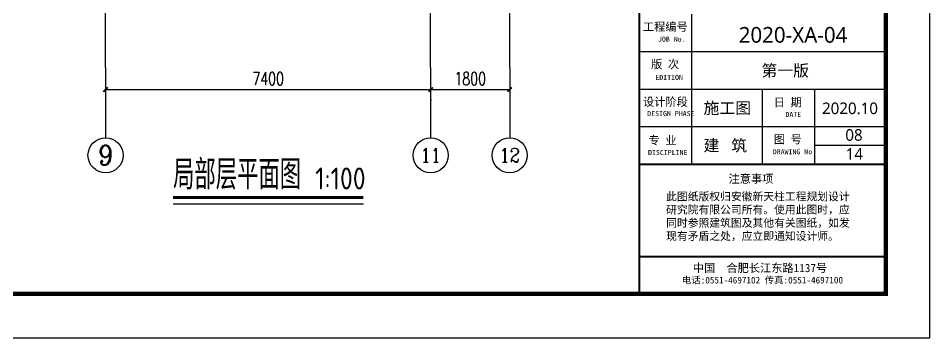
# Model space of a CAD drawing. Extents: x -522490 to 417652, y 450811 to 1108047.
# Drawn here: x 382004 to 402752, y 682201 to 689479 of the extents above; entities that cross this region are included whole.
import ezdxf
from ezdxf.enums import TextEntityAlignment as Align

# ---------------------------------------------------------------- set-up
doc = ezdxf.new("R2010")
doc.units = 0
doc.header["$LTSCALE"] = 1000
doc.header["$MEASUREMENT"] = 0
for name, color, linetype in [('46', 7, 'Continuous'), ('AXIS', 3, 'Continuous'), ('AXIS_TEXT', 7, 'Continuous'), ('DIM_SYMB', 3, 'Continuous'), ('DOTE', 1, 'Continuous'), ('PUB_DIM', 3, 'Continuous'), ('PUB_TEXT', 7, 'Continuous'), ('PUB_TITLE', 4, 'Continuous')]:
    doc.layers.add(name, color=color, linetype=linetype)
doc.styles.add('-黑体', font='', dxfattribs={"width": 0.8})
doc.styles.add('_TCH_AXIS', font='COMPLEX', dxfattribs={"bigfont": 'GBCBIG'})
doc.styles.add('_TCH_DIM_T3', font='SIMPLEX', dxfattribs={"width": 0.705882, "bigfont": 'GBCBIG'})
doc.styles.get("Standard").update_dxf_attribs({"font": 'gbenor.shx', "bigfont": 'gbcbig.shx'})
doc.styles.add('TQ', font='')
doc.styles.get('-黑体').set_extended_font_data('Microsoft YaHei')
doc.styles.get('TQ').set_extended_font_data('SimSun')
doc.dimstyles.new('_TCH_ARCH&&100', dxfattribs={"dimtxt": 297.5, "dimasz": 100, "dimexe": 250, "dimexo": 300, "dimgap": 100, "dimtad": 1, "dimdec": 0, "dimzin": 0, "dimdsep": 46, "dimtxsty": '_TCH_DIM_T3', "dimblk": 'ARCHTICK', "dimcen": 0.09, "dimclrt": 7, "dimazin": 2, "dimtfac": 1, "dimtdec": 0, "dimtix": 1, "dimtmove": 2, "dimatfit": 3, "dimfxl": 0, "dimtolj": 1, "dimtzin": 0, "dimarcsym": 0})

# ---------------------------------------------------------------- blocks, each defined once
blk = doc.blocks.new('ly')
at = {"layer": 'PUB_TEXT', "insert": (-5884, 1715), "char_height": 212, "width": 5144.75, "attachment_point": 1, "style": 'TQ'}
blk.add_mtext('此图纸版权归安徽新天柱工程规划设计研究院有限公司所有。使用此图时，应同时参照建筑图及其他有关图纸，如发现有矛盾之处，应立即通知设计师。', dxfattribs=at)
blk = doc.blocks.new('_ArchTick')
at = {"color": 0, "linetype": 'ByBlock', "const_width": 0.4}
blk.add_lwpolyline([(-0.5, -0.5), (0.5, 0.5)], dxfattribs=at)
blk = doc.blocks.new('*D810')
at = {"layer": 'Defpoints', "color": 0}
for p in [(383992, 687931), (391392, 687931), (391392, 687854)]:
    blk.add_point(p, dxfattribs=at)
at = {"layer": 'PUB_DIM', "color": 0, "lineweight": -2}
for p, q in [((383992, 687854), (391392, 687854)), ((383992, 687631), (383992, 687604)), ((391392, 687631), (391392, 687604))]:
    blk.add_line(p, q, dxfattribs=at)
at = {"layer": 'PUB_DIM', "color": 0, "lineweight": -2, "xscale": 100, "yscale": 100, "zscale": 100, "rotation": 180}
blk.add_blockref('_ArchTick', (383992, 687854), dxfattribs=at)
at = {"layer": 'PUB_DIM', "color": 0, "lineweight": -2, "xscale": 100, "yscale": 100, "zscale": 100}
blk.add_blockref('_ArchTick', (391392, 687854), dxfattribs=at)
at = {"layer": 'PUB_DIM', "color": 7, "insert": (387692, 688103), "char_height": 297.5, "attachment_point": 5, "style": '_TCH_DIM_T3'}
blk.add_mtext('\\A1;7400', dxfattribs=at)
blk = doc.blocks.new('*D811')
at = {"layer": 'Defpoints', "color": 0}
for p in [(391392, 687931), (393192, 687931), (393192, 687854)]:
    blk.add_point(p, dxfattribs=at)
at = {"layer": 'PUB_DIM', "color": 0, "lineweight": -2}
for p, q in [((391392, 687854), (393192, 687854)), ((391392, 687631), (391392, 687604)), ((393192, 687631), (393192, 687604))]:
    blk.add_line(p, q, dxfattribs=at)
at = {"layer": 'PUB_DIM', "color": 0, "lineweight": -2, "xscale": 100, "yscale": 100, "zscale": 100, "rotation": 180}
blk.add_blockref('_ArchTick', (391392, 687854), dxfattribs=at)
at = {"layer": 'PUB_DIM', "color": 0, "lineweight": -2, "xscale": 100, "yscale": 100, "zscale": 100}
blk.add_blockref('_ArchTick', (393192, 687854), dxfattribs=at)
at = {"layer": 'PUB_DIM', "color": 7, "insert": (392292, 688103), "char_height": 297.5, "attachment_point": 5, "style": '_TCH_DIM_T3'}
blk.add_mtext('\\A1;1800', dxfattribs=at)

msp = doc.modelspace()

# ---------------------------------------------------------------- linework, layer by layer
at = {"layer": 'AXIS'}
for p, q in [((383991.7, 688353.1), (383991.7, 686758.4)), ((391391.7, 688353.1), (391391.7, 686758.4)), ((393191.7, 688353.1), (393191.7, 686758.4))]:
    msp.add_line(p, q, dxfattribs=at)
for centre in [(383991.7, 686358.4), (391391.7, 686358.4), (393191.7, 686358.4)]:
    msp.add_circle(centre, 400, dxfattribs=at)
at = {"layer": 'DIM_SYMB', "const_width": 70}
msp.add_lwpolyline([(385527.2, 685394.3), (389862.4, 685394.3)], dxfattribs=at)
at = {"layer": 'DIM_SYMB'}
msp.add_lwpolyline([(385527.2, 685254.3), (389862.4, 685254.3)], dxfattribs=at)
at = {"layer": 'DOTE'}
for p, q in [((383991.7, 688353.1), (383991.7, 717730.6)), ((391391.7, 688353.1), (391391.7, 717730.6)), ((393191.7, 688353.1), (393191.7, 717730.6))]:
    msp.add_line(p, q, dxfattribs=at)
at = {"layer": 'PUB_TEXT'}
for p, q in [((401752.5, 683201), (401752.5, 683688.4)), ((401754.9, 683200.7), (400974.6, 683200.7))]:
    msp.add_line(p, q, dxfattribs=at)
at = {"layer": 'PUB_TITLE'}
for p, q in [((397332.7, 686150.8), (397332.7, 689572.9)), ((396142.5, 688722.9), (401752.5, 688722.9)), ((396142.5, 687861.9), (401752.5, 687861.9)), ((398947.1, 686150.8), (398947.1, 687861.9)), ((400137.1, 686150.8), (400137.1, 687861.9)), ((396142.5, 687011.9), (401769.7, 687011.9)), ((401752.5, 686581.3), (400137.1, 686581.3))]:
    msp.add_line(p, q, dxfattribs=at)
at = {"layer": 'PUB_TITLE', "lineweight": 40}
msp.add_line((396142.5, 684051), (401752.5, 684051), dxfattribs=at)
at = {"layer": 'PUB_TITLE'}
msp.add_lwpolyline([(343352.5, 682201), (402752.5, 682201), (402752.5, 724201), (343352.5, 724201)], close=True, dxfattribs=at)
at = {"layer": 'PUB_TITLE', "const_width": 100}
msp.add_lwpolyline([(345852.5, 683201), (401752.5, 683201), (401752.5, 723201), (345852.5, 723201)], close=True, dxfattribs=at)
at = {"layer": 'PUB_TITLE', "lineweight": 40, "const_width": 42.5}
for points in [[(396142.5, 723201), (396142.5, 683201)], [(396142.5, 686150.8), (401724.9, 686150.8)]]:
    msp.add_lwpolyline(points, dxfattribs=at)

# ---------------------------------------------------------------- block references
at = {"layer": 'PUB_TEXT', "xscale": 0.849999999627471, "yscale": 0.8500000000931323, "zscale": 0.85}
msp.add_blockref('ly', (401752.5, 684051), dxfattribs=at)

# ---------------------------------------------------------------- texts
at = {"layer": '46', "linetype": 'Continuous', "style": '-黑体'}
for s, height, p in [('2020-XA-04', 358.13, (398403.8, 688921.2, 353913.7)), ('第一版', 264.33, (398921.4, 688155.3)), ('施工图', 264.33, (397603.1, 687300.8)), ('2020.10', 264.33, (400299.7, 687294.8)), ('08', 264.33, (400830.7, 686688.1)), ('建   筑', 264.33, (397603.1, 686448.3)), ('14', 264.33, (400838.7, 686255.8))]:
    msp.add_text(s, height=height, dxfattribs=at).set_placement(p)
at = {"layer": 'AXIS_TEXT', "style": '_TCH_AXIS'}
for s, height, width, p, p2 in [('9', 452, 1.271123, (383826.4, 686132.4), (384157, 686132.4)), ('11', 314.79, 1.31023, (391160.1, 686201), (391623.3, 686201)), ('12', 314.79, 1.248134, (392960.1, 686201), (393423.3, 686201))]:
    msp.add_text(s, height=height, dxfattribs=dict(at, width=width)).set_placement(p, p2, align=Align.FIT)
at = {"layer": 'PUB_TEXT', "style": 'TQ'}
for s, height, p in [(' 工程编号', 187, (396095.8, 689190.4)), ('      JOB No.', 114.75, (396027.3, 688945.7)), ('  版 次', 187, (396153.8, 688338.2)), ('     EDITION', 114.75, (396056.9, 688074.3)), (' 设计阶段', 187, (396095.8, 687480.4)), ('日 期', 187, (399202.1, 687469.8)), ('     DESIGN PHASE', 114.75, (395872.2, 687249.6)), ('         DATE', 114.75, (398659.4, 687230.6)), ('  专 业', 187, (396095.8, 686603.8)), ('图 号', 187, (399202.1, 686627.9)), ('     DISCIPLINE', 114.75, (395889.9, 686363.1)), ('     DRAWING No.', 114.75, (398729.4, 686380.4)), ('注意事项', 187, (398172.1, 685727.1)), ('  中国  合肥长江东路1137号', 187, (397105.2, 683696.5)), ('电话:0551-4697102 传真:0551-4697100', 153, (397110.5, 683437.8))]:
    msp.add_text(s, height=height, dxfattribs=at).set_placement(p)
at = {"layer": 'PUB_TEXT'}
for s, height, p in [('局部层平面图', 675.18, (385527.2, 685579)), ('1:100', 500, (388762.1, 685579))]:
    msp.add_text(s, height=height, dxfattribs=at).set_placement(p)

# ---------------------------------------------------------------- dimensions: what is measured, and where the dimension line sits
at = {"layer": 'PUB_DIM'}
for p1, p2, picture, middle in [((383991.7, 687930.8), (391391.7, 687930.8), '*D810', (387691.7, 688103.2)), ((391391.7, 687930.8), (393191.7, 687930.8), '*D811', (392291.7, 688103.2))]:
    dim = msp.add_aligned_dim(p1=p1, p2=p2, distance=-76.3, dimstyle='_TCH_ARCH&&100', dxfattribs=at)
    dim.commit()
    dim.dimension.update_dxf_attribs({"geometry": picture, "text_midpoint": middle})

doc.saveas('drawing.dxf')
